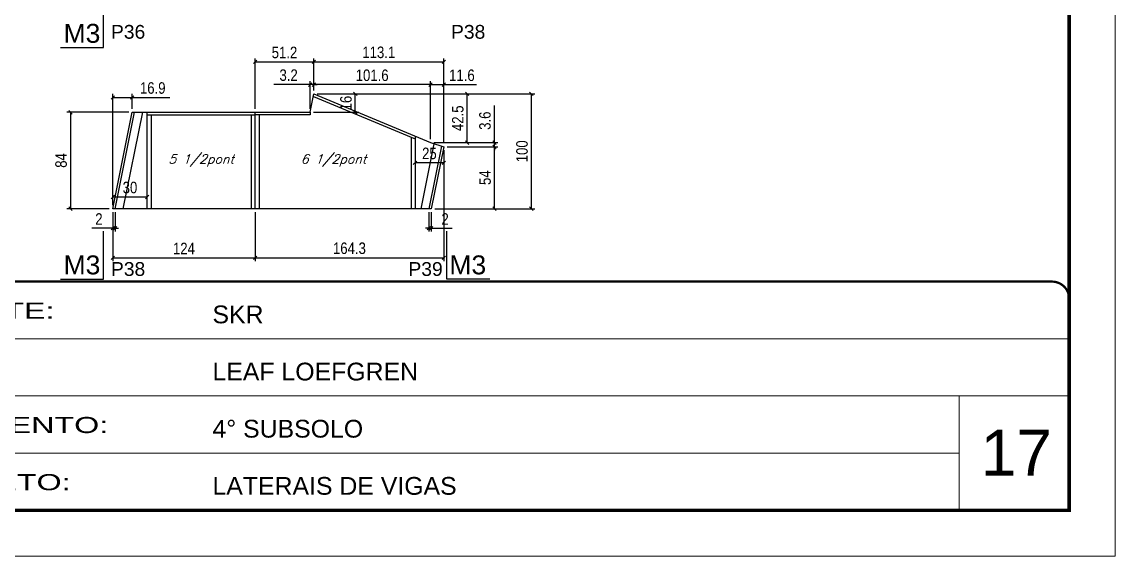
# Model space of a CAD drawing. Extents: x 3309 to 9590, y -2522 to 14608.
# Drawn here: x 3842 to 4794, y 8964 to 9429 of the extents above; entities that cross this region are included whole.
import ezdxf

# ---------------------------------------------------------------- set-up
doc = ezdxf.new("R2010")
doc.units = 0
doc.linetypes.add('CONTINUO', pattern=[0])
doc.linetypes.add('DASHED', pattern=[0.75, 0.5, -0.25])
for name, color, linetype in [('5', 5, 'Continuous'), ('COTA', 241, 'Continuous'), ('NOMENCLATURA', 7, 'Continuous'), ('Painéis', 200, 'Continuous'), ('SARR_2.2x7', 40, 'Continuous'), ('SARR_3.5x7', 81, 'Continuous'), ('texto', 7, 'Continuous')]:
    doc.layers.add(name, color=color, linetype=linetype)
for name, color, linetype, lineweight in [('CARIMBO', 255, 'Continuous', 9), ('Folhas', 255, 'Continuous', 9), ('SARRAFO DE PRESSAO', 251, 'DASHED', 9)]:
    doc.layers.add(name, color=color, linetype=linetype, lineweight=lineweight)
doc.styles.add('ARIAL', font='arial.ttf')
doc.styles.add('COTA TECNICA', font='techl___.ttf', dxfattribs={"height": 10})
doc.styles.add('Romans', font='romans.shx')
doc.styles.get("Standard").update_dxf_attribs({"font": 'arial.ttf'})
doc.styles.add('Tecnologia', font='')
doc.styles.get('Tecnologia').set_extended_font_data('Forgotten Futurist')
doc.dimstyles.new('PAINEL', dxfattribs={"dimtxt": 10, "dimasz": 3, "dimexe": 3, "dimexo": 3, "dimgap": 3, "dimtad": 1, "dimdec": 1, "dimzin": 12, "dimdsep": 46, "dimtxsty": 'COTA TECNICA', "dimblk1": 'OBLIQUE', "dimblk2": 'OBLIQUE', "dimsah": 1, "dimcen": 0.9, "dimclrd": 4, "dimclre": 4, "dimclrt": 240, "dimadec": 1, "dimazin": 3, "dimtfac": 1, "dimtdec": 1, "dimtmove": 0, "dimatfit": 3, "dimfxl": 1, "dimtolj": 1, "dimtzin": 12, "dimarcsym": 0})

# ---------------------------------------------------------------- blocks, each defined once
blk = doc.blocks.new('9999999999')
at = {"color": 30, "linetype": 'CONTINUO'}
for p, q in [((98564.56, 34379.64), (99583.98, 34379.64)), ((98564.56, 34329.83), (99487.98, 34329.83)), ((99583.98, 34329.83), (99487.98, 34329.83)), ((99487.98, 34329.83), (99487.98, 34230.21)), ((98564.56, 34280.02), (99487.98, 34280.02))]:
    blk.add_line(p, q, dxfattribs=at)
at = {"color": 30, "linetype": 'CONTINUO', "const_width": 2}
blk.add_lwpolyline([(99583.98, 34230.21), (99583.98, 34414.45, 0.414214), (99568.98, 34429.45), (98228.98, 34429.45, 0.414214), (98213.98, 34414.45), (98213.98, 34245.21, 0.414214), (98228.98, 34230.21), (99583.98, 34230.21)], format="xyb", dxfattribs=at)
at = {"layer": 'Folhas'}
blk.add_lwpolyline([(98138.98, 34190.21), (99623.98, 34190.21), (99623.98, 35240.21), (98138.98, 35240.21)], close=True, dxfattribs=at)
at = {"layer": 'Folhas', "color": 30, "const_width": 3}
blk.add_lwpolyline([(98213.98, 34230.21), (99583.98, 34230.21), (99583.98, 35200.21), (98213.98, 35200.21)], close=True, dxfattribs=at)
at = {"color": 7, "linetype": 'Continuous', "ltscale": 5, "style": 'ARIAL'}
for s, height, p in [('SKR', 15.483, (98837.68, 34393.13)), ('LEAF LOEFGREN', 15.4829, (98837.68, 34343.32)), ('4° SUBSOLO', 15.483, (98837.68, 34293.51)), ('LATERAIS DE VIGAS', 15.4829, (98837.68, 34243.7))]:
    blk.add_text(s, height=height, dxfattribs=at).set_placement(p)
at = {"layer": 'Folhas', "color": 7, "style": 'Tecnologia', "width": 1.5}
for s, p in [('CLIENTE:', (98573.65, 34397.17)), ('PAVIMENTO:', (98573.65, 34297.5)), ('PROJETO:', (98573.65, 34247.69))]:
    blk.add_text(s, height=14, dxfattribs=at).set_placement(p)
blk = doc.blocks.new('_Oblique')
at = {"color": 0, "linetype": 'ByBlock', "lineweight": -2}
blk.add_line((-0.5, -0.5), (0.5, 0.5), dxfattribs=at)
blk = doc.blocks.new('*D603')
at = {"layer": 'COTA', "color": 4, "lineweight": -2, "transparency": 16777216}
for p, q in [((3921.2, 9263.36), (3921.2, 9220.6)), ((4045.2, 9263.36), (4045.2, 9220.6)), ((3921.2, 9223.6), (4045.2, 9223.6))]:
    blk.add_line(p, q, dxfattribs=at)
at = {"layer": 'Defpoints', "color": 0, "transparency": 16777216}
for p in [(3921.2, 9266.36), (4045.2, 9266.36), (4045.2, 9223.6)]:
    blk.add_point(p, dxfattribs=at)
at = {"layer": 'COTA', "color": 4, "lineweight": -2, "transparency": 16777216, "xscale": 3, "yscale": 3, "zscale": 3, "rotation": 180}
blk.add_blockref('_Oblique', (3921.2, 9223.6), dxfattribs=at)
at = {"layer": 'COTA', "color": 4, "lineweight": -2, "transparency": 16777216, "xscale": 3, "yscale": 3, "zscale": 3}
blk.add_blockref('_Oblique', (4045.2, 9223.6), dxfattribs=at)
at = {"layer": 'COTA', "color": 240, "transparency": 16777216, "insert": (3983.2, 9231.67), "char_height": 10, "attachment_point": 5, "style": 'COTA TECNICA'}
blk.add_mtext('\\A1;124', dxfattribs=at)
blk = doc.blocks.new('*D604')
at = {"layer": 'COTA', "color": 4, "lineweight": -2, "transparency": 16777216}
for p, q in [((4209.53, 9317.34), (4209.53, 9220.6)), ((4045.2, 9263.36), (4045.2, 9220.6)), ((4045.2, 9223.6), (4209.53, 9223.6))]:
    blk.add_line(p, q, dxfattribs=at)
at = {"layer": 'Defpoints', "color": 0, "transparency": 16777216}
for p in [(4209.53, 9320.34), (4045.2, 9266.36), (4209.53, 9223.6)]:
    blk.add_point(p, dxfattribs=at)
at = {"layer": 'COTA', "color": 4, "lineweight": -2, "transparency": 16777216, "xscale": 3, "yscale": 3, "zscale": 3, "rotation": 180}
blk.add_blockref('_Oblique', (4045.2, 9223.6), dxfattribs=at)
at = {"layer": 'COTA', "color": 4, "lineweight": -2, "transparency": 16777216, "xscale": 3, "yscale": 3, "zscale": 3}
blk.add_blockref('_Oblique', (4209.53, 9223.6), dxfattribs=at)
at = {"layer": 'COTA', "color": 240, "transparency": 16777216, "insert": (4127.37, 9231.82), "char_height": 10, "attachment_point": 5, "style": 'COTA TECNICA'}
blk.add_mtext('\\A1;164.3', dxfattribs=at)
blk = doc.blocks.new('*D605')
at = {"layer": 'COTA', "color": 4, "lineweight": -2, "transparency": 16777216}
for p, q in [((3921.2, 9269.36), (3921.2, 9279.53)), ((3951.2, 9276.53), (3921.2, 9276.53)), ((3951.2, 9269.36), (3951.2, 9279.53))]:
    blk.add_line(p, q, dxfattribs=at)
at = {"layer": 'Defpoints', "color": 0, "transparency": 16777216}
for p in [(3921.2, 9276.53), (3921.2, 9266.36), (3951.2, 9266.36)]:
    blk.add_point(p, dxfattribs=at)
at = {"layer": 'COTA', "color": 4, "lineweight": -2, "transparency": 16777216, "xscale": 3, "yscale": 3, "zscale": 3, "rotation": 180}
blk.add_blockref('_Oblique', (3921.2, 9276.53), dxfattribs=at)
at = {"layer": 'COTA', "color": 4, "lineweight": -2, "transparency": 16777216, "xscale": 3, "yscale": 3, "zscale": 3}
blk.add_blockref('_Oblique', (3951.2, 9276.53), dxfattribs=at)
at = {"layer": 'COTA', "color": 240, "transparency": 16777216, "insert": (3936.2, 9284.75), "char_height": 10, "attachment_point": 5, "style": 'COTA TECNICA'}
blk.add_mtext('\\A1;30', dxfattribs=at)
blk = doc.blocks.new('*D606')
at = {"layer": 'COTA', "color": 4, "lineweight": -2, "transparency": 16777216}
for p, q in [((3921.2, 9263.36), (3921.2, 9246.34)), ((3923.24, 9263.36), (3923.24, 9246.34)), ((3921.2, 9249.34), (3903.09, 9249.34)), ((3923.24, 9249.34), (3921.2, 9249.34)), ((3923.24, 9249.34), (3926.24, 9249.34))]:
    blk.add_line(p, q, dxfattribs=at)
at = {"layer": 'Defpoints', "color": 0, "transparency": 16777216}
for p in [(3921.2, 9266.36), (3923.24, 9266.36), (3921.2, 9249.34)]:
    blk.add_point(p, dxfattribs=at)
at = {"layer": 'COTA', "color": 4, "lineweight": -2, "transparency": 16777216, "xscale": 3, "yscale": 3, "zscale": 3}
blk.add_blockref('_Oblique', (3921.2, 9249.34), dxfattribs=at)
at = {"layer": 'COTA', "color": 4, "lineweight": -2, "transparency": 16777216, "xscale": 3, "yscale": 3, "zscale": 3, "rotation": 180}
blk.add_blockref('_Oblique', (3923.24, 9249.34), dxfattribs=at)
at = {"layer": 'COTA', "color": 240, "transparency": 16777216, "insert": (3909.15, 9257.34), "char_height": 10, "attachment_point": 5, "style": 'COTA TECNICA'}
blk.add_mtext('\\A1;2', dxfattribs=at)
blk = doc.blocks.new('*D607')
at = {"layer": 'COTA', "color": 4, "lineweight": -2, "transparency": 16777216}
for p, q in [((3921.2, 9269.36), (3921.2, 9366.32)), ((3921.2, 9363.32), (3938.12, 9363.32)), ((3938.12, 9353.36), (3938.12, 9366.32)), ((3938.12, 9363.32), (3970.95, 9363.32))]:
    blk.add_line(p, q, dxfattribs=at)
at = {"layer": 'Defpoints', "color": 0, "transparency": 16777216}
for p in [(3938.12, 9363.32), (3938.12, 9350.36), (3921.2, 9266.36)]:
    blk.add_point(p, dxfattribs=at)
at = {"layer": 'COTA', "color": 4, "lineweight": -2, "transparency": 16777216, "xscale": 3, "yscale": 3, "zscale": 3, "rotation": 180}
blk.add_blockref('_Oblique', (3921.2, 9363.32), dxfattribs=at)
at = {"layer": 'COTA', "color": 4, "lineweight": -2, "transparency": 16777216, "xscale": 3, "yscale": 3, "zscale": 3}
blk.add_blockref('_Oblique', (3938.12, 9363.32), dxfattribs=at)
at = {"layer": 'COTA', "color": 240, "transparency": 16777216, "insert": (3956.03, 9371.45), "char_height": 10, "attachment_point": 5, "style": 'COTA TECNICA'}
blk.add_mtext('\\A1;16.9', dxfattribs=at)
blk = doc.blocks.new('*D608')
at = {"layer": 'COTA', "color": 4, "lineweight": -2, "transparency": 16777216}
for p, q in [((3935.12, 9350.36), (3881.33, 9350.36)), ((3884.33, 9350.36), (3884.33, 9266.36)), ((3918.2, 9266.36), (3881.33, 9266.36))]:
    blk.add_line(p, q, dxfattribs=at)
at = {"layer": 'Defpoints', "color": 0, "transparency": 16777216}
for p in [(3938.12, 9350.36), (3884.33, 9266.36), (3921.2, 9266.36)]:
    blk.add_point(p, dxfattribs=at)
at = {"layer": 'COTA', "color": 4, "lineweight": -2, "transparency": 16777216, "xscale": 3, "yscale": 3, "zscale": 3}
for p, rotation in [((3884.33, 9350.36), 90), ((3884.33, 9266.36), 270)]:
    blk.add_blockref('_Oblique', p, dxfattribs=dict(at, rotation=rotation))
at = {"layer": 'COTA', "color": 240, "transparency": 16777216, "insert": (3876.23, 9308.36), "char_height": 10, "attachment_point": 5, "rotation": 90, "style": 'COTA TECNICA'}
blk.add_mtext('\\A1;84', dxfattribs=at)
blk = doc.blocks.new('*D609')
at = {"layer": 'COTA', "color": 4, "lineweight": -2, "transparency": 16777216}
for p, q in [((4045.2, 9353.36), (4045.2, 9397.32)), ((4045.2, 9394.32), (4096.39, 9394.32)), ((4096.39, 9369.38), (4096.39, 9397.32))]:
    blk.add_line(p, q, dxfattribs=at)
at = {"layer": 'Defpoints', "color": 0, "transparency": 16777216}
for p in [(4096.39, 9394.32), (4096.39, 9366.38), (4045.2, 9350.36)]:
    blk.add_point(p, dxfattribs=at)
at = {"layer": 'COTA', "color": 4, "lineweight": -2, "transparency": 16777216, "xscale": 3, "yscale": 3, "zscale": 3, "rotation": 180}
blk.add_blockref('_Oblique', (4045.2, 9394.32), dxfattribs=at)
at = {"layer": 'COTA', "color": 4, "lineweight": -2, "transparency": 16777216, "xscale": 3, "yscale": 3, "zscale": 3}
blk.add_blockref('_Oblique', (4096.39, 9394.32), dxfattribs=at)
at = {"layer": 'COTA', "color": 240, "transparency": 16777216, "insert": (4070.8, 9402.43), "char_height": 10, "attachment_point": 5, "style": 'COTA TECNICA'}
blk.add_mtext('\\A1;51.2', dxfattribs=at)
blk = doc.blocks.new('*D610')
at = {"layer": 'COTA', "color": 4, "lineweight": -2, "transparency": 16777216}
for p, q in [((4093.17, 9374.45), (4061.62, 9374.45)), ((4093.17, 9353.36), (4093.17, 9377.45)), ((4096.39, 9374.45), (4093.17, 9374.45)), ((4096.39, 9369.38), (4096.39, 9377.45)), ((4096.39, 9374.45), (4099.39, 9374.45))]:
    blk.add_line(p, q, dxfattribs=at)
at = {"layer": 'Defpoints', "color": 0, "transparency": 16777216}
for p in [(4093.17, 9374.45), (4096.39, 9366.38), (4093.17, 9350.36)]:
    blk.add_point(p, dxfattribs=at)
at = {"layer": 'COTA', "color": 4, "lineweight": -2, "transparency": 16777216, "xscale": 3, "yscale": 3, "zscale": 3}
blk.add_blockref('_Oblique', (4093.17, 9374.45), dxfattribs=at)
at = {"layer": 'COTA', "color": 4, "lineweight": -2, "transparency": 16777216, "xscale": 3, "yscale": 3, "zscale": 3, "rotation": 180}
blk.add_blockref('_Oblique', (4096.39, 9374.45), dxfattribs=at)
at = {"layer": 'COTA', "color": 240, "transparency": 16777216, "insert": (4074.39, 9382.67), "char_height": 10, "attachment_point": 5, "style": 'COTA TECNICA'}
blk.add_mtext('\\A1;3.2', dxfattribs=at)
blk = doc.blocks.new('*D611')
at = {"layer": 'COTA', "color": 4, "lineweight": -2, "transparency": 16777216}
for p, q in [((4096.39, 9369.38), (4096.39, 9377.45)), ((4197.95, 9374.45), (4096.39, 9374.45)), ((4197.95, 9326.9), (4197.95, 9377.45))]:
    blk.add_line(p, q, dxfattribs=at)
at = {"layer": 'Defpoints', "color": 0, "transparency": 16777216}
for p in [(4096.39, 9374.45), (4096.39, 9366.38), (4197.95, 9323.9)]:
    blk.add_point(p, dxfattribs=at)
at = {"layer": 'COTA', "color": 4, "lineweight": -2, "transparency": 16777216, "xscale": 3, "yscale": 3, "zscale": 3, "rotation": 180}
blk.add_blockref('_Oblique', (4096.39, 9374.45), dxfattribs=at)
at = {"layer": 'COTA', "color": 4, "lineweight": -2, "transparency": 16777216, "xscale": 3, "yscale": 3, "zscale": 3}
blk.add_blockref('_Oblique', (4197.95, 9374.45), dxfattribs=at)
at = {"layer": 'COTA', "color": 240, "transparency": 16777216, "insert": (4147.17, 9382.55), "char_height": 10, "attachment_point": 5, "style": 'COTA TECNICA'}
blk.add_mtext('\\A1;101.6', dxfattribs=at)
blk = doc.blocks.new('*D612')
at = {"layer": 'COTA', "color": 4, "lineweight": -2, "transparency": 16777216}
for p, q in [((4099.39, 9366.38), (4135.49, 9366.38)), ((4132.49, 9350.36), (4132.49, 9366.38)), ((4096.17, 9350.36), (4135.49, 9350.36))]:
    blk.add_line(p, q, dxfattribs=at)
at = {"layer": 'Defpoints', "color": 0, "transparency": 16777216}
for p in [(4096.39, 9366.38), (4132.49, 9366.38), (4093.17, 9350.36)]:
    blk.add_point(p, dxfattribs=at)
at = {"layer": 'COTA', "color": 4, "lineweight": -2, "transparency": 16777216, "xscale": 3, "yscale": 3, "zscale": 3}
for p, rotation in [((4132.49, 9366.38), 90), ((4132.49, 9350.36), 270)]:
    blk.add_blockref('_Oblique', p, dxfattribs=dict(at, rotation=rotation))
at = {"layer": 'COTA', "color": 240, "transparency": 16777216, "insert": (4124.39, 9358.37), "char_height": 10, "attachment_point": 5, "rotation": 90, "style": 'COTA TECNICA'}
blk.add_mtext('\\A1;16', dxfattribs=at)
blk = doc.blocks.new('*D613')
at = {"layer": 'COTA', "color": 4, "lineweight": -2, "transparency": 16777216}
for p, q in [((4197.95, 9326.9), (4197.95, 9377.45)), ((4197.95, 9374.45), (4209.53, 9374.45)), ((4209.53, 9323.34), (4209.53, 9377.45)), ((4209.53, 9374.45), (4238.18, 9374.45))]:
    blk.add_line(p, q, dxfattribs=at)
at = {"layer": 'Defpoints', "color": 0, "transparency": 16777216}
for p in [(4209.53, 9374.45), (4197.95, 9323.9), (4209.53, 9320.34)]:
    blk.add_point(p, dxfattribs=at)
at = {"layer": 'COTA', "color": 4, "lineweight": -2, "transparency": 16777216, "xscale": 3, "yscale": 3, "zscale": 3, "rotation": 180}
blk.add_blockref('_Oblique', (4197.95, 9374.45), dxfattribs=at)
at = {"layer": 'COTA', "color": 4, "lineweight": -2, "transparency": 16777216, "xscale": 3, "yscale": 3, "zscale": 3}
blk.add_blockref('_Oblique', (4209.53, 9374.45), dxfattribs=at)
at = {"layer": 'COTA', "color": 240, "transparency": 16777216, "insert": (4225.36, 9382.55), "char_height": 10, "attachment_point": 5, "style": 'COTA TECNICA'}
blk.add_mtext('\\A1;11.6', dxfattribs=at)
blk = doc.blocks.new('*D614')
at = {"layer": 'COTA', "color": 4, "lineweight": -2, "transparency": 16777216}
for p, q in [((4212.53, 9320.34), (4256.71, 9320.34)), ((4253.71, 9266.36), (4253.71, 9320.34)), ((4201.66, 9266.36), (4256.71, 9266.36))]:
    blk.add_line(p, q, dxfattribs=at)
at = {"layer": 'Defpoints', "color": 0, "transparency": 16777216}
for p in [(4209.53, 9320.34), (4253.71, 9320.34), (4198.66, 9266.36)]:
    blk.add_point(p, dxfattribs=at)
at = {"layer": 'COTA', "color": 4, "lineweight": -2, "transparency": 16777216, "xscale": 3, "yscale": 3, "zscale": 3}
for p, rotation in [((4253.71, 9320.34), 90), ((4253.71, 9266.36), 270)]:
    blk.add_blockref('_Oblique', p, dxfattribs=dict(at, rotation=rotation))
at = {"layer": 'COTA', "color": 240, "transparency": 16777216, "insert": (4245.6, 9293.35), "char_height": 10, "attachment_point": 5, "rotation": 90, "style": 'COTA TECNICA'}
blk.add_mtext('\\A1;54', dxfattribs=at)
blk = doc.blocks.new('*D615')
at = {"layer": 'COTA', "color": 4, "lineweight": -2, "transparency": 16777216}
for p, q in [((4253.71, 9323.9), (4253.71, 9356.15)), ((4200.95, 9323.9), (4256.71, 9323.9)), ((4253.71, 9320.34), (4253.71, 9323.9)), ((4212.53, 9320.34), (4256.71, 9320.34)), ((4253.71, 9320.34), (4253.71, 9317.34))]:
    blk.add_line(p, q, dxfattribs=at)
at = {"layer": 'Defpoints', "color": 0, "transparency": 16777216}
for p in [(4197.95, 9323.9), (4253.71, 9323.9), (4209.53, 9320.34)]:
    blk.add_point(p, dxfattribs=at)
at = {"layer": 'COTA', "color": 4, "lineweight": -2, "transparency": 16777216, "xscale": 3, "yscale": 3, "zscale": 3}
for p, rotation in [((4253.71, 9323.9), 270), ((4253.71, 9320.34), 90)]:
    blk.add_blockref('_Oblique', p, dxfattribs=dict(at, rotation=rotation))
at = {"layer": 'COTA', "color": 240, "transparency": 16777216, "insert": (4245.49, 9343.03), "char_height": 10, "attachment_point": 5, "rotation": 90, "style": 'COTA TECNICA'}
blk.add_mtext('\\A1;3.6', dxfattribs=at)
blk = doc.blocks.new('*D616')
at = {"layer": 'COTA', "color": 4, "lineweight": -2, "transparency": 16777216}
for p, q in [((4099.39, 9366.38), (4232.92, 9366.38)), ((4229.92, 9323.9), (4229.92, 9366.38)), ((4200.95, 9323.9), (4232.92, 9323.9))]:
    blk.add_line(p, q, dxfattribs=at)
at = {"layer": 'Defpoints', "color": 0, "transparency": 16777216}
for p in [(4096.39, 9366.38), (4229.92, 9366.38), (4197.95, 9323.9)]:
    blk.add_point(p, dxfattribs=at)
at = {"layer": 'COTA', "color": 4, "lineweight": -2, "transparency": 16777216, "xscale": 3, "yscale": 3, "zscale": 3}
for p, rotation in [((4229.92, 9366.38), 90), ((4229.92, 9323.9), 270)]:
    blk.add_blockref('_Oblique', p, dxfattribs=dict(at, rotation=rotation))
at = {"layer": 'COTA', "color": 240, "transparency": 16777216, "insert": (4221.81, 9345.14), "char_height": 10, "attachment_point": 5, "rotation": 90, "style": 'COTA TECNICA'}
blk.add_mtext('\\A1;42.5', dxfattribs=at)
blk = doc.blocks.new('*D617')
at = {"layer": 'COTA', "color": 4, "lineweight": -2, "transparency": 16777216}
for p, q in [((4099.39, 9366.38), (4288.85, 9366.38)), ((4285.85, 9266.36), (4285.85, 9366.38)), ((4201.66, 9266.36), (4288.85, 9266.36))]:
    blk.add_line(p, q, dxfattribs=at)
at = {"layer": 'Defpoints', "color": 0, "transparency": 16777216}
for p in [(4096.39, 9366.38), (4285.85, 9366.38), (4198.66, 9266.36)]:
    blk.add_point(p, dxfattribs=at)
at = {"layer": 'COTA', "color": 4, "lineweight": -2, "transparency": 16777216, "xscale": 3, "yscale": 3, "zscale": 3}
for p, rotation in [((4285.85, 9366.38), 90), ((4285.85, 9266.36), 270)]:
    blk.add_blockref('_Oblique', p, dxfattribs=dict(at, rotation=rotation))
at = {"layer": 'COTA', "color": 240, "transparency": 16777216, "insert": (4277.75, 9316.37), "char_height": 10, "attachment_point": 5, "rotation": 90, "style": 'COTA TECNICA'}
blk.add_mtext('\\A1;100', dxfattribs=at)
blk = doc.blocks.new('*D618')
at = {"layer": 'COTA', "color": 4, "lineweight": -2, "transparency": 16777216}
for p, q in [((4184.53, 9326.52), (4184.53, 9303.37)), ((4209.53, 9317.34), (4209.53, 9303.37)), ((4209.53, 9306.37), (4184.53, 9306.37))]:
    blk.add_line(p, q, dxfattribs=at)
at = {"layer": 'Defpoints', "color": 0, "transparency": 16777216}
for p in [(4184.53, 9329.52), (4209.53, 9320.34), (4184.53, 9306.37)]:
    blk.add_point(p, dxfattribs=at)
at = {"layer": 'COTA', "color": 4, "lineweight": -2, "transparency": 16777216, "xscale": 3, "yscale": 3, "zscale": 3, "rotation": 180}
blk.add_blockref('_Oblique', (4184.53, 9306.37), dxfattribs=at)
at = {"layer": 'COTA', "color": 4, "lineweight": -2, "transparency": 16777216, "xscale": 3, "yscale": 3, "zscale": 3}
blk.add_blockref('_Oblique', (4209.53, 9306.37), dxfattribs=at)
at = {"layer": 'COTA', "color": 240, "transparency": 16777216, "insert": (4197.03, 9314.48), "char_height": 10, "attachment_point": 5, "style": 'COTA TECNICA'}
blk.add_mtext('\\A1;25', dxfattribs=at)
blk = doc.blocks.new('*D619')
at = {"layer": 'COTA', "color": 4, "lineweight": -2, "transparency": 16777216}
for p, q in [((4196.62, 9263.36), (4196.62, 9246.34)), ((4198.66, 9263.36), (4198.66, 9246.34)), ((4196.62, 9249.34), (4193.62, 9249.34)), ((4196.62, 9249.34), (4198.66, 9249.34)), ((4198.66, 9249.34), (4216.77, 9249.34))]:
    blk.add_line(p, q, dxfattribs=at)
at = {"layer": 'Defpoints', "color": 0, "transparency": 16777216}
for p in [(4196.62, 9266.36), (4198.66, 9266.36), (4198.66, 9249.34)]:
    blk.add_point(p, dxfattribs=at)
at = {"layer": 'COTA', "color": 4, "lineweight": -2, "transparency": 16777216, "xscale": 3, "yscale": 3, "zscale": 3}
blk.add_blockref('_Oblique', (4196.62, 9249.34), dxfattribs=at)
at = {"layer": 'COTA', "color": 4, "lineweight": -2, "transparency": 16777216, "xscale": 3, "yscale": 3, "zscale": 3, "rotation": 180}
blk.add_blockref('_Oblique', (4198.66, 9249.34), dxfattribs=at)
at = {"layer": 'COTA', "color": 240, "transparency": 16777216, "insert": (4210.72, 9257.34), "char_height": 10, "attachment_point": 5, "style": 'COTA TECNICA'}
blk.add_mtext('\\A1;2', dxfattribs=at)
blk = doc.blocks.new('*D620')
at = {"layer": 'COTA', "color": 4, "lineweight": -2, "transparency": 16777216}
for p, q in [((4096.39, 9369.38), (4096.39, 9397.32)), ((4096.39, 9394.32), (4209.53, 9394.32)), ((4209.53, 9323.34), (4209.53, 9397.32))]:
    blk.add_line(p, q, dxfattribs=at)
at = {"layer": 'Defpoints', "color": 0, "transparency": 16777216}
for p in [(4209.53, 9394.32), (4096.39, 9366.38), (4209.53, 9320.34)]:
    blk.add_point(p, dxfattribs=at)
at = {"layer": 'COTA', "color": 4, "lineweight": -2, "transparency": 16777216, "xscale": 3, "yscale": 3, "zscale": 3, "rotation": 180}
blk.add_blockref('_Oblique', (4096.39, 9394.32), dxfattribs=at)
at = {"layer": 'COTA', "color": 4, "lineweight": -2, "transparency": 16777216, "xscale": 3, "yscale": 3, "zscale": 3}
blk.add_blockref('_Oblique', (4209.53, 9394.32), dxfattribs=at)
at = {"layer": 'COTA', "color": 240, "transparency": 16777216, "insert": (4152.96, 9402.54), "char_height": 10, "attachment_point": 5, "style": 'COTA TECNICA'}
blk.add_mtext('\\A1;113.1', dxfattribs=at)

msp = doc.modelspace()

# ---------------------------------------------------------------- linework, layer by layer
at = {"layer": 'COTA'}
msp.add_line((4093.17, 9350.36), (4093.17, 9348.16), dxfattribs=at)
at = {"layer": 'NOMENCLATURA', "linetype": 'Continuous'}
for p, q in [((3913.29, 9406.72), (3913.29, 9448.62)), ((3875.83, 9406.72), (3913.29, 9406.72)), ((3913.29, 9204.92), (3913.29, 9246.83)), ((4212.27, 9204.92), (4212.27, 9246.83)), ((3875.83, 9204.92), (3913.29, 9204.92)), ((4249.73, 9204.92), (4212.27, 9204.92))]:
    msp.add_line(p, q, dxfattribs=at)
at = {"layer": 'Painéis', "linetype": 'ByBlock'}
for p, q in [((4093.17, 9350.36), (4096.39, 9366.38)), ((4096.39, 9366.38), (4197.95, 9323.9)), ((3921.2, 9266.36), (3938.12, 9350.36)), ((3923.24, 9266.36), (3940.16, 9350.36)), ((3938.12, 9350.36), (4093.17, 9350.36)), ((4045.2, 9266.36), (4045.2, 9350.36)), ((4197.95, 9323.9), (4209.53, 9320.34)), ((4207.61, 9320.93), (4196.62, 9266.36)), ((4209.53, 9320.34), (4198.66, 9266.36)), ((4198.66, 9266.36), (3921.2, 9266.36))]:
    msp.add_line(p, q, dxfattribs=at)
at = {"layer": 'SARR_2.2x7', "linetype": 'Continuous'}
for p, q in [((4095.95, 9364.18), (4184.53, 9327.13)), ((3930.38, 9266.36), (3947.3, 9350.36)), ((3951.2, 9348.16), (4045.2, 9348.16)), ((4093.17, 9348.16), (4045.2, 9348.16)), ((4200.89, 9323), (4189.48, 9266.36))]:
    msp.add_line(p, q, dxfattribs=at)
at = {"layer": 'SARR_3.5x7'}
for p, q in [((3951.2, 9266.36), (3951.2, 9350.36)), ((3954.7, 9348.16), (3954.7, 9266.36)), ((4041.7, 9348.16), (4041.7, 9266.36)), ((4048.7, 9348.16), (4048.7, 9266.36)), ((4181.03, 9328.59), (4181.03, 9266.36)), ((4184.53, 9329.52), (4184.53, 9266.36))]:
    msp.add_line(p, q, dxfattribs=at)

# ---------------------------------------------------------------- block references
at = {"layer": 'SARRAFO DE PRESSAO', "color": 6, "linetype": 'ByBlock'}
msp.add_blockref('9999999999', (-94829.61, -25226.65), dxfattribs=at)

# ---------------------------------------------------------------- texts
at = {"layer": '5', "linetype": 'Continuous'}
for s, p in [('P36', (3919.67, 9414.47)), ('P38', (4215.89, 9414.47)), ('P38', (3919.67, 9207.79)), ('P39', (4178.79, 9207.79))]:
    msp.add_text(s, height=12, rotation=359.99996, dxfattribs=at).set_placement(p)
at = {"layer": 'CARIMBO', "style": 'ARIAL'}
msp.add_text('17', height=40, dxfattribs=at).set_placement((4677.23, 9033.7))
at = {"layer": 'NOMENCLATURA', "linetype": 'Continuous'}
for p in [(3878.39, 9410.91), (3878.39, 9209.12), (4214.48, 9209.12)]:
    msp.add_text('M3', height=16.5, dxfattribs=at).set_placement(p)
at = {"layer": 'texto', "color": 2, "char_height": 8, "attachment_point": 5, "style": 'Romans'}
for s, insert in [('{\\Q19;\\C256;5 1/2pont}', (3998.2, 9308.36)), ('{\\Q19;\\C256;6 1/2pont}', (4113.54, 9308.36))]:
    msp.add_mtext(s, dxfattribs=dict(at, insert=insert))

# ---------------------------------------------------------------- dimensions: what is measured, and where the dimension line sits
at = {"layer": 'COTA'}
for base, p1, p2, picture, middle in [((4209.53, 9394.32), (4096.39, 9366.38), (4209.53, 9320.34), '*D620', (4152.96, 9402.54)), ((4096.39, 9394.32), (4045.2, 9350.36), (4096.39, 9366.38), '*D609', (4070.8, 9402.43)), ((4093.17, 9374.45), (4096.39, 9366.38), (4093.17, 9350.36), '*D610', (4074.39, 9382.67)), ((4096.39, 9374.45), (4197.95, 9323.9), (4096.39, 9366.38), '*D611', (4147.17, 9382.55)), ((4209.53, 9374.45), (4197.95, 9323.9), (4209.53, 9320.34), '*D613', (4225.36, 9382.55)), ((3938.12, 9363.32), (3921.2, 9266.36), (3938.12, 9350.36), '*D607', (3956.03, 9371.45)), ((4184.53, 9306.37), (4209.53, 9320.34), (4184.53, 9329.52), '*D618', (4197.03, 9314.48)), ((4209.53, 9223.6), (4045.2, 9266.36), (4209.53, 9320.34), '*D604', (4127.37, 9231.82)), ((3921.2, 9276.53), (3951.2, 9266.36), (3921.2, 9266.36), '*D605', (3936.2, 9284.75)), ((3921.2, 9249.34), (3923.24, 9266.36), (3921.2, 9266.36), '*D606', (3909.15, 9257.34)), ((4045.2, 9223.6), (3921.2, 9266.36), (4045.2, 9266.36), '*D603', (3983.2, 9231.67)), ((4198.66, 9249.34), (4196.62, 9266.36), (4198.66, 9266.36), '*D619', (4210.72, 9257.34))]:
    dim = msp.add_linear_dim(base=base, p1=p1, p2=p2, dimstyle='PAINEL', dxfattribs=at)
    dim.commit()
    dim.dimension.update_dxf_attribs({"geometry": picture, "text_midpoint": middle})
for base, p1, p2, picture, middle in [((4132.49, 9366.38), (4093.17, 9350.36), (4096.39, 9366.38), '*D612', (4124.39, 9358.37)), ((4229.92, 9366.38), (4197.95, 9323.9), (4096.39, 9366.38), '*D616', (4221.81, 9345.14)), ((4285.85, 9366.38), (4198.66, 9266.36), (4096.39, 9366.38), '*D617', (4277.75, 9316.37)), ((4253.71, 9323.9), (4209.53, 9320.34), (4197.95, 9323.9), '*D615', (4245.49, 9343.03)), ((3884.33, 9266.36), (3938.12, 9350.36), (3921.2, 9266.36), '*D608', (3876.23, 9308.36)), ((4253.71, 9320.34), (4198.66, 9266.36), (4209.53, 9320.34), '*D614', (4245.6, 9293.35))]:
    dim = msp.add_linear_dim(base=base, p1=p1, p2=p2, angle=90, dimstyle='PAINEL', dxfattribs=at)
    dim.commit()
    dim.dimension.update_dxf_attribs({"geometry": picture, "text_midpoint": middle})

doc.saveas('drawing.dxf')
